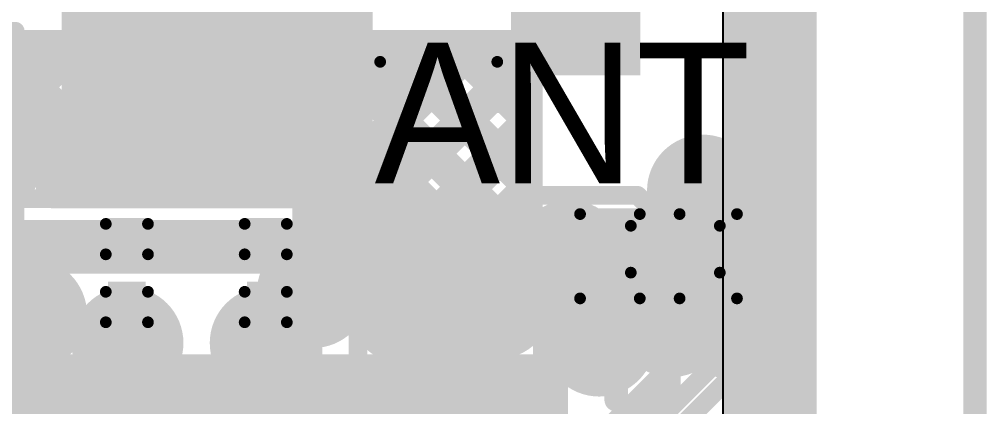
# Model space of a CAD drawing. Header units: millimetres. Extents: x 1.69 to 2.7, y 2.72 to 5.58.
# Drawn here: x 2.2564 to 2.6694, y 4.7852 to 4.9505 of the extents above; entities that cross this region are included whole.
import ezdxf

# ---------------------------------------------------------------- set-up
doc = ezdxf.new("R2010")
doc.units = ezdxf.units.MM
doc.header["$MEASUREMENT"] = 0
for name, color, linetype in [('BottomLayer', 5, 'Continuous'), ('BottomOverlay', 54, 'Continuous'), ('BottomPaste', 16, 'Continuous'), ('BottomSolder', 6, 'Continuous'), ('InternalPlane1', 76, 'Continuous'), ('InternalPlane2', 16, 'Continuous'), ('Mechanical1', 6, 'Continuous'), ('Mechanical2', 216, 'Continuous'), ('MultiLayer', 9, 'Continuous'), ('TopLayer', 1, 'Continuous'), ('TopOverlay', 2, 'Continuous'), ('TopPaste', 8, 'Continuous'), ('TopSolder', 216, 'Continuous'), ('ViaHoleLayer', 16, 'Continuous')]:
    doc.layers.add(name, color=color, linetype=linetype)

# ---------------------------------------------------------------- blocks, each defined once
blk = doc.blocks.new('48_SMD_M______2')
at = {"layer": 'TopLayer'}
for points in [[(-0.10138, 0.11929), (-0.10138, 0.1378), (-0.11516, 0.11929), (-0.11516, 0.1378)], [(-0.08169, 0.11929), (-0.08169, 0.1378), (-0.09547, 0.11929), (-0.09547, 0.1378)], [(-0.06201, 0.11929), (-0.06201, 0.1378), (-0.07579, 0.11929), (-0.07579, 0.1378)], [(-0.04232, 0.11929), (-0.04232, 0.1378), (-0.0561, 0.11929), (-0.0561, 0.1378)], [(-0.02264, 0.11929), (-0.02264, 0.1378), (-0.03642, 0.11929), (-0.03642, 0.1378)], [(-0.00295, 0.11929), (-0.00295, 0.1378), (-0.01673, 0.11929), (-0.01673, 0.1378)], [(0.01673, 0.11929), (0.01673, 0.1378), (0.00295, 0.11929), (0.00295, 0.1378)], [(0.03642, 0.11929), (0.03642, 0.1378), (0.02264, 0.11929), (0.02264, 0.1378)], [(0.0561, 0.11929), (0.0561, 0.1378), (0.04232, 0.11929), (0.04232, 0.1378)], [(0.07579, 0.11929), (0.07579, 0.1378), (0.06201, 0.11929), (0.06201, 0.1378)], [(0.09547, 0.11929), (0.09547, 0.1378), (0.08169, 0.11929), (0.08169, 0.1378)], [(0.11516, 0.11929), (0.11516, 0.1378), (0.10138, 0.11929), (0.10138, 0.1378)]]:
    blk.add_solid(points, dxfattribs=at)
at = {"layer": 'TopOverlay', "const_width": 0.01}
for points in [[(0.12244, 0.13976), (0.13976, 0.13976)], [(0.13976, 0.12244), (0.13976, 0.13976)]]:
    blk.add_lwpolyline(points, dxfattribs=at)
at = {"layer": 'TopOverlay', "const_width": 0.005}
for points in [[(0.11994, 0.13976, 1), (0.12494, 0.13976, 1)], [(0.13726, 0.13976, 1), (0.14226, 0.13976, 1)], [(0.13726, 0.13976, 1), (0.14226, 0.13976, 1)], [(0.13726, 0.12244, 1), (0.14226, 0.12244, 1)]]:
    blk.add_lwpolyline(points, format="xyb", close=True, dxfattribs=at)
at = {"layer": 'TopPaste'}
for points in [[(-0.10138, 0.11929), (-0.10138, 0.1378), (-0.11516, 0.11929), (-0.11516, 0.1378)], [(-0.08169, 0.11929), (-0.08169, 0.1378), (-0.09547, 0.11929), (-0.09547, 0.1378)], [(-0.06201, 0.11929), (-0.06201, 0.1378), (-0.07579, 0.11929), (-0.07579, 0.1378)], [(-0.04232, 0.11929), (-0.04232, 0.1378), (-0.0561, 0.11929), (-0.0561, 0.1378)], [(-0.02264, 0.11929), (-0.02264, 0.1378), (-0.03642, 0.11929), (-0.03642, 0.1378)], [(-0.00295, 0.11929), (-0.00295, 0.1378), (-0.01673, 0.11929), (-0.01673, 0.1378)], [(0.01673, 0.11929), (0.01673, 0.1378), (0.00295, 0.11929), (0.00295, 0.1378)], [(0.03642, 0.11929), (0.03642, 0.1378), (0.02264, 0.11929), (0.02264, 0.1378)], [(0.0561, 0.11929), (0.0561, 0.1378), (0.04232, 0.11929), (0.04232, 0.1378)], [(0.07579, 0.11929), (0.07579, 0.1378), (0.06201, 0.11929), (0.06201, 0.1378)], [(0.09547, 0.11929), (0.09547, 0.1378), (0.08169, 0.11929), (0.08169, 0.1378)], [(0.11516, 0.11929), (0.11516, 0.1378), (0.10138, 0.11929), (0.10138, 0.1378)]]:
    blk.add_solid(points, dxfattribs=at)
at = {"layer": 'TopSolder'}
for points in [[(-0.09738, 0.11529), (-0.09738, 0.1418), (-0.11916, 0.11529), (-0.11916, 0.1418)], [(-0.07769, 0.11529), (-0.07769, 0.1418), (-0.09947, 0.11529), (-0.09947, 0.1418)], [(-0.05801, 0.11529), (-0.05801, 0.1418), (-0.07979, 0.11529), (-0.07979, 0.1418)], [(-0.03832, 0.11529), (-0.03832, 0.1418), (-0.0601, 0.11529), (-0.0601, 0.1418)], [(-0.01864, 0.11529), (-0.01864, 0.1418), (-0.04042, 0.11529), (-0.04042, 0.1418)], [(0.00105, 0.11529), (0.00105, 0.1418), (-0.02073, 0.11529), (-0.02073, 0.1418)], [(0.02073, 0.11529), (0.02073, 0.1418), (-0.00105, 0.11529), (-0.00105, 0.1418)], [(0.04042, 0.11529), (0.04042, 0.1418), (0.01864, 0.11529), (0.01864, 0.1418)], [(0.0601, 0.11529), (0.0601, 0.1418), (0.03832, 0.11529), (0.03832, 0.1418)], [(0.07979, 0.11529), (0.07979, 0.1418), (0.05801, 0.11529), (0.05801, 0.1418)], [(0.09947, 0.11529), (0.09947, 0.1418), (0.07769, 0.11529), (0.07769, 0.1418)], [(0.11916, 0.11529), (0.11916, 0.1418), (0.09738, 0.11529), (0.09738, 0.1418)]]:
    blk.add_solid(points, dxfattribs=at)
blk = doc.blocks.new('2450AT18A100E_13')
at = {"layer": 'TopLayer'}
for points in [[(-0.03386, 0.03583), (-0.0811, 0.03583), (-0.03386, -0.03583), (-0.0811, -0.03583)], [(0.0811, 0.03583), (0.03386, 0.03583), (0.0811, -0.03583), (0.03386, -0.03583)]]:
    blk.add_solid(points, dxfattribs=at)
at = {"layer": 'TopOverlay'}
for points, const_width in [([(-0.075, 0.043, 1), (-0.079, 0.043, 1)], 0.00787), ([(-0.08097, 0.043, 1), (-0.07703, 0.043, 1)], 0.00394), ([(-0.07697, 0.043, 1), (-0.07303, 0.043, 1)], 0.00394), ([(-0.02725, 0.034, 1), (-0.02475, 0.034, 1)], 0.0025), ([(0.02275, 0.034, 1), (0.02525, 0.034, 1)], 0.0025), ([(-0.02725, -0.034, 1), (-0.02475, -0.034, 1)], 0.0025), ([(0.02275, -0.034, 1), (0.02525, -0.034, 1)], 0.0025)]:
    blk.add_lwpolyline(points, format="xyb", close=True, dxfattribs=dict(at, const_width=const_width))
at = {"layer": 'TopOverlay', "const_width": 0.005}
for points in [[(-0.026, 0.034), (0.024, 0.034)], [(-0.026, -0.034), (0.024, -0.034)]]:
    blk.add_lwpolyline(points, dxfattribs=at)
at = {"layer": 'TopPaste'}
for points in [[(-0.03386, 0.03583), (-0.0811, 0.03583), (-0.03386, -0.03583), (-0.0811, -0.03583)], [(0.0811, 0.03583), (0.03386, 0.03583), (0.0811, -0.03583), (0.03386, -0.03583)]]:
    blk.add_solid(points, dxfattribs=at)
at = {"layer": 'TopSolder'}
for points in [[(-0.02986, 0.03983), (-0.0851, 0.03983), (-0.02986, -0.03983), (-0.0851, -0.03983)], [(0.0851, 0.03983), (0.02986, 0.03983), (0.0851, -0.03983), (0.02986, -0.03983)]]:
    blk.add_solid(points, dxfattribs=at)
blk = doc.blocks.new('C__0603_26')
at = {"layer": 'TopLayer'}
for points in [[(-0.045, 0.0175), (-0.045, -0.0175), (-0.015, 0.0175), (-0.015, -0.0175)], [(0.015, 0.0175), (0.015, -0.0175), (0.045, 0.0175), (0.045, -0.0175)]]:
    blk.add_solid(points, dxfattribs=at)
at = {"layer": 'TopOverlay', "const_width": 0.00787}
for points in [[(-0.018, 0.022), (-0.05, 0.022)], [(-0.05, 0.022), (-0.05, -0.022)], [(0.05, 0.022), (0.018, 0.022)], [(0.05, 0.022), (0.05, -0.022)], [(-0.018, -0.022), (-0.05, -0.022)], [(0.05, -0.022), (0.018, -0.022)]]:
    blk.add_lwpolyline(points, dxfattribs=at)
at = {"layer": 'TopOverlay', "const_width": 0.00394}
for points in [[(-0.05197, 0.022, 1), (-0.04803, 0.022, 1)], [(-0.05197, 0.022, 1), (-0.04803, 0.022, 1)], [(-0.01997, 0.022, 1), (-0.01603, 0.022, 1)], [(0.01603, 0.022, 1), (0.01997, 0.022, 1)], [(0.04803, 0.022, 1), (0.05197, 0.022, 1)], [(0.04803, 0.022, 1), (0.05197, 0.022, 1)], [(-0.05197, -0.022, 1), (-0.04803, -0.022, 1)], [(-0.05197, -0.022, 1), (-0.04803, -0.022, 1)], [(-0.01997, -0.022, 1), (-0.01603, -0.022, 1)], [(0.01603, -0.022, 1), (0.01997, -0.022, 1)], [(0.04803, -0.022, 1), (0.05197, -0.022, 1)], [(0.04803, -0.022, 1), (0.05197, -0.022, 1)]]:
    blk.add_lwpolyline(points, format="xyb", close=True, dxfattribs=at)
at = {"layer": 'TopPaste'}
for points in [[(-0.045, 0.0175), (-0.045, -0.0175), (-0.015, 0.0175), (-0.015, -0.0175)], [(0.015, 0.0175), (0.015, -0.0175), (0.045, 0.0175), (0.045, -0.0175)]]:
    blk.add_solid(points, dxfattribs=at)
at = {"layer": 'TopSolder'}
for points in [[(-0.04736, 0.01986), (-0.04736, -0.01986), (-0.01264, 0.01986), (-0.01264, -0.01986)], [(0.01264, 0.01986), (0.01264, -0.01986), (0.04736, 0.01986), (0.04736, -0.01986)]]:
    blk.add_solid(points, dxfattribs=at)
blk = doc.blocks.new('R___0201_B_65')
at = {"layer": 'BottomLayer'}
for points in [[(-0.01614, -0.00728), (-0.00551, -0.00728), (-0.01614, 0.00728), (-0.00551, 0.00728)], [(0.00551, -0.00728), (0.01614, -0.00728), (0.00551, 0.00728), (0.01614, 0.00728)]]:
    blk.add_solid(points, dxfattribs=at)
at = {"layer": 'BottomOverlay', "const_width": 0.005}
for points in [[(-0.019, 0.01), (-0.019, -0.01)], [(0.019, 0.01), (-0.019, 0.01)], [(0.019, 0.01), (0.019, -0.01)], [(0.019, -0.01), (-0.019, -0.01)]]:
    blk.add_lwpolyline(points, dxfattribs=at)
at = {"layer": 'BottomOverlay', "const_width": 0.0025}
for points in [[(-0.02025, 0.01, 1), (-0.01775, 0.01, 1)], [(-0.02025, 0.01, 1), (-0.01775, 0.01, 1)], [(0.01775, 0.01, 1), (0.02025, 0.01, 1)], [(0.01775, 0.01, 1), (0.02025, 0.01, 1)], [(-0.02025, -0.01, 1), (-0.01775, -0.01, 1)], [(-0.02025, -0.01, 1), (-0.01775, -0.01, 1)], [(0.01775, -0.01, 1), (0.02025, -0.01, 1)], [(0.01775, -0.01, 1), (0.02025, -0.01, 1)]]:
    blk.add_lwpolyline(points, format="xyb", close=True, dxfattribs=at)
at = {"layer": 'BottomPaste'}
for points in [[(-0.01614, -0.00728), (-0.00551, -0.00728), (-0.01614, 0.00728), (-0.00551, 0.00728)], [(0.00551, -0.00728), (0.01614, -0.00728), (0.00551, 0.00728), (0.01614, 0.00728)]]:
    blk.add_solid(points, dxfattribs=at)
at = {"layer": 'BottomSolder'}
for points in [[(-0.02014, -0.01128), (-0.00151, -0.01128), (-0.02014, 0.01128), (-0.00151, 0.01128)], [(0.00151, -0.01128), (0.02014, -0.01128), (0.00151, 0.01128), (0.02014, 0.01128)]]:
    blk.add_solid(points, dxfattribs=at)
blk = doc.blocks.new('LED_0402_70')
at = {"layer": 'TopLayer'}
for points in [[(-0.00866, -0.01378), (-0.00866, 0.01378), (-0.02834, -0.01378), (-0.02834, 0.01378)], [(0.02834, -0.01378), (0.02834, 0.01378), (0.00866, -0.01378), (0.00866, 0.01378)]]:
    blk.add_solid(points, dxfattribs=at)
at = {"layer": 'TopOverlay', "const_width": 0.005}
for points in [[(-0.0085, 0.018), (-0.033, 0.018)], [(-0.033, 0.018), (-0.033, -0.018)], [(0.034, 0.018), (0.0085, 0.018)], [(0.034, 0.018), (0.034, -0.018)], [(-0.0085, -0.018), (-0.033, -0.018)], [(0.034, -0.018), (0.0085, -0.018)]]:
    blk.add_lwpolyline(points, dxfattribs=at)
at = {"layer": 'TopOverlay', "const_width": 0.0025}
for points in [[(-0.03425, 0.018, 1), (-0.03175, 0.018, 1)], [(-0.03425, 0.018, 1), (-0.03175, 0.018, 1)], [(-0.00975, 0.018, 1), (-0.00725, 0.018, 1)], [(0.00725, 0.018, 1), (0.00975, 0.018, 1)], [(0.03275, 0.018, 1), (0.03525, 0.018, 1)], [(0.03275, 0.018, 1), (0.03525, 0.018, 1)], [(-0.03425, -0.018, 1), (-0.03175, -0.018, 1)], [(-0.03425, -0.018, 1), (-0.03175, -0.018, 1)], [(-0.00975, -0.018, 1), (-0.00725, -0.018, 1)], [(0.00725, -0.018, 1), (0.00975, -0.018, 1)], [(0.03275, -0.018, 1), (0.03525, -0.018, 1)], [(0.03275, -0.018, 1), (0.03525, -0.018, 1)]]:
    blk.add_lwpolyline(points, format="xyb", close=True, dxfattribs=at)
at = {"layer": 'TopOverlay'}
blk.add_solid([(0.034, -0.02001), (0.05122, -0.02001), (0.034, 0.01999), (0.05122, 0.01999)], dxfattribs=at)
at = {"layer": 'TopPaste'}
for points in [[(-0.00866, -0.01378), (-0.00866, 0.01378), (-0.02834, -0.01378), (-0.02834, 0.01378)], [(0.02834, -0.01378), (0.02834, 0.01378), (0.00866, -0.01378), (0.00866, 0.01378)]]:
    blk.add_solid(points, dxfattribs=at)
at = {"layer": 'TopSolder'}
for points in [[(-0.00466, -0.01778), (-0.00466, 0.01778), (-0.03234, -0.01778), (-0.03234, 0.01778)], [(0.03234, -0.01778), (0.03234, 0.01778), (0.00466, -0.01778), (0.00466, 0.01778)]]:
    blk.add_solid(points, dxfattribs=at)
blk = doc.blocks.new('CAP_0201_113')
at = {"layer": 'TopLayer'}
for points in [[(-0.01772, -0.00591), (-0.00591, -0.00591), (-0.01772, 0.00591), (-0.00591, 0.00591)], [(0.00591, -0.00591), (0.01772, -0.00591), (0.00591, 0.00591), (0.01772, 0.00591)]]:
    blk.add_solid(points, dxfattribs=at)
at = {"layer": 'TopOverlay', "const_width": 0.005}
for points in [[(-0.021, 0.009), (-0.021, -0.009)], [(-0.021, 0.009), (-0.008, 0.009)], [(0.008, 0.009), (0.021, 0.009)], [(0.021, 0.009), (0.021, -0.009)], [(-0.021, -0.009), (-0.008, -0.009)], [(0.008, -0.009), (0.021, -0.009)]]:
    blk.add_lwpolyline(points, dxfattribs=at)
at = {"layer": 'TopOverlay', "const_width": 0.0025}
for points in [[(-0.02225, 0.009, 1), (-0.01975, 0.009, 1)], [(-0.02225, 0.009, 1), (-0.01975, 0.009, 1)], [(-0.00925, 0.009, 1), (-0.00675, 0.009, 1)], [(0.00675, 0.009, 1), (0.00925, 0.009, 1)], [(0.01975, 0.009, 1), (0.02225, 0.009, 1)], [(0.01975, 0.009, 1), (0.02225, 0.009, 1)], [(-0.02225, -0.009, 1), (-0.01975, -0.009, 1)], [(-0.02225, -0.009, 1), (-0.01975, -0.009, 1)], [(-0.00925, -0.009, 1), (-0.00675, -0.009, 1)], [(0.00675, -0.009, 1), (0.00925, -0.009, 1)], [(0.01975, -0.009, 1), (0.02225, -0.009, 1)], [(0.01975, -0.009, 1), (0.02225, -0.009, 1)]]:
    blk.add_lwpolyline(points, format="xyb", close=True, dxfattribs=at)
at = {"layer": 'TopPaste'}
for points in [[(-0.01772, -0.00591), (-0.00591, -0.00591), (-0.01772, 0.00591), (-0.00591, 0.00591)], [(0.00591, -0.00591), (0.01772, -0.00591), (0.00591, 0.00591), (0.01772, 0.00591)]]:
    blk.add_solid(points, dxfattribs=at)
at = {"layer": 'TopSolder'}
for points in [[(-0.01988, -0.00807), (-0.00374, -0.00807), (-0.01988, 0.00807), (-0.00374, 0.00807)], [(0.00374, -0.00807), (0.01988, -0.00807), (0.00374, 0.00807), (0.01988, 0.00807)]]:
    blk.add_solid(points, dxfattribs=at)
blk = doc.blocks.new('CAP_0201_114')
at = {"layer": 'TopLayer'}
for points in [[(-0.01772, -0.00591), (-0.00591, -0.00591), (-0.01772, 0.00591), (-0.00591, 0.00591)], [(0.00591, -0.00591), (0.01772, -0.00591), (0.00591, 0.00591), (0.01772, 0.00591)]]:
    blk.add_solid(points, dxfattribs=at)
at = {"layer": 'TopOverlay', "const_width": 0.005}
for points in [[(-0.021, 0.009), (-0.008, 0.009)], [(-0.021, 0.009), (-0.021, -0.009)], [(0.008, 0.009), (0.021, 0.009)], [(0.021, 0.009), (0.021, -0.009)], [(-0.021, -0.009), (-0.008, -0.009)], [(0.008, -0.009), (0.021, -0.009)]]:
    blk.add_lwpolyline(points, dxfattribs=at)
at = {"layer": 'TopOverlay', "const_width": 0.0025}
for points in [[(-0.02225, 0.009, 1), (-0.01975, 0.009, 1)], [(-0.02225, 0.009, 1), (-0.01975, 0.009, 1)], [(-0.00925, 0.009, 1), (-0.00675, 0.009, 1)], [(0.00675, 0.009, 1), (0.00925, 0.009, 1)], [(0.01975, 0.009, 1), (0.02225, 0.009, 1)], [(0.01975, 0.009, 1), (0.02225, 0.009, 1)], [(-0.02225, -0.009, 1), (-0.01975, -0.009, 1)], [(-0.02225, -0.009, 1), (-0.01975, -0.009, 1)], [(-0.00925, -0.009, 1), (-0.00675, -0.009, 1)], [(0.00675, -0.009, 1), (0.00925, -0.009, 1)], [(0.01975, -0.009, 1), (0.02225, -0.009, 1)], [(0.01975, -0.009, 1), (0.02225, -0.009, 1)]]:
    blk.add_lwpolyline(points, format="xyb", close=True, dxfattribs=at)
at = {"layer": 'TopPaste'}
for points in [[(-0.01772, -0.00591), (-0.00591, -0.00591), (-0.01772, 0.00591), (-0.00591, 0.00591)], [(0.00591, -0.00591), (0.01772, -0.00591), (0.00591, 0.00591), (0.01772, 0.00591)]]:
    blk.add_solid(points, dxfattribs=at)
at = {"layer": 'TopSolder'}
for points in [[(-0.01988, -0.00807), (-0.00374, -0.00807), (-0.01988, 0.00807), (-0.00374, 0.00807)], [(0.00374, -0.00807), (0.01988, -0.00807), (0.00374, 0.00807), (0.01988, 0.00807)]]:
    blk.add_solid(points, dxfattribs=at)

msp = doc.modelspace()

# ---------------------------------------------------------------- linework, layer by layer
at = {"layer": 'BottomLayer'}
for points, const_width in [([(2.03605, 4.93843), (2.47227, 4.93843)], 0.015), ([(2.10788, 4.79488), (2.25143, 4.93843)], 0.015), ([(2.24577, 4.93843), (2.2937, 4.89051)], 0.015), ([(2.25527, 4.91399), (2.27971, 4.93843)], 0.015), ([(2.26798, 4.89842), (2.30799, 4.93843)], 0.015), ([(2.27406, 4.93843), (2.32199, 4.89051)], 0.015), ([(2.28835, 4.89051), (2.33628, 4.93843)], 0.015), ([(2.30234, 4.93843), (2.35027, 4.89051)], 0.015), ([(2.31664, 4.89051), (2.36456, 4.93843)], 0.015), ([(2.33063, 4.93843), (2.37855, 4.89051)], 0.015), ([(2.34492, 4.89051), (2.39285, 4.93843)], 0.015), ([(2.35891, 4.93843), (2.40712, 4.89022)], 0.015), ([(2.3732, 4.89051), (2.42113, 4.93843)], 0.015), ([(2.3872, 4.93843), (2.44765, 4.87798)], 0.015), ([(2.40149, 4.89051), (2.44942, 4.93843)], 0.015), ([(2.41548, 4.93843), (2.46293, 4.89099)], 0.015), ([(2.44376, 4.93843), (2.47227, 4.90992)], 0.015), ([(2.47227, 4.89189), (2.47227, 4.93843)], 0.015), ([(2.42034, 4.88108), (2.47227, 4.93301)], 0.015), ([(2.43439, 4.86683), (2.47227, 4.90472)], 0.015), ([(2.4683, 4.89189), (2.47227, 4.89189)], 0.015), ([(2.24275, 4.89079), (2.2616, 4.89079)], 0.01), ([(2.2691, 4.89051), (2.40408, 4.89051)], 0.015), ([(2.44863, 4.87905), (2.45663, 4.88705)], 0.015), ([(2.41575, 4.88567), (2.43296, 4.86846)], 0.015), ([(2.25121, 4.87401), (2.40408, 4.87401)], 0.008), ([(2.40408, 4.87401), (2.4213, 4.85679)], 0.008), ([(2.4603, 4.86738), (2.4683, 4.87538)], 0.008), ([(2.4683, 4.87538), (2.5203, 4.87538)], 0.008), ([(2.5203, 4.87538), (2.52564, 4.87004)], 0.008), ([(2.5473, 4.87638), (2.5483, 4.87739)], 0.008), ([(2.5473, 4.85238), (2.5473, 4.87638)], 0.008), ([(2.4438, 4.84295), (2.4438, 4.86738)], 0.015), ([(2.52564, 4.85238), (2.52564, 4.87004)], 0.008), ([(2.4603, 4.82939), (2.4603, 4.86738)], 0.008), ([(2.43751, 4.85983), (2.4438, 4.85355)], 0.015), ([(2.4378, 4.84012), (2.4378, 4.85679)], 0.015), ([(2.4213, 4.82803), (2.4213, 4.85679)], 0.008), ([(2.22714, 4.85196), (2.40087, 4.85196)], 0.008), ([(2.39858, 4.84938), (2.40101, 4.85182)], 0.008), ([(2.40087, 4.85196), (2.40101, 4.85182)], 0.008), ([(2.4378, 4.84196), (2.4438, 4.84796)], 0.015), ([(2.38172, 4.80103), (2.38172, 4.8341)], 0.008), ([(2.42065, 4.82738), (2.4213, 4.82803)], 0.008), ([(2.53479, 4.80326), (2.53479, 4.82169)], 0.008), ([(2.5583, 4.80839), (2.5583, 4.82139)], 0.008), ([(2.44033, 4.7939), (2.44033, 4.81486)], 0.008), ([(2.50409, 4.75418), (2.5583, 4.80839)], 0.008), ([(2.37387, 4.79318), (2.38172, 4.80103)], 0.008), ([(2.49871, 4.76718), (2.53479, 4.80326)], 0.008), ([(2.20032, 4.79318), (2.37387, 4.79318)], 0.008), ([(2.42662, 4.78018), (2.44033, 4.7939)], 0.008)]:
    msp.add_lwpolyline(points, dxfattribs=dict(at, const_width=const_width))
for points, const_width in [([(2.24768, 4.93843, 1), (2.25518, 4.93843, 1)], 0.0075), ([(2.27031, 4.93843, 1), (2.27781, 4.93843, 1)], 0.0075), ([(2.27596, 4.93843, 1), (2.28346, 4.93843, 1)], 0.0075), ([(2.29859, 4.93843, 1), (2.30609, 4.93843, 1)], 0.0075), ([(2.30424, 4.93843, 1), (2.31174, 4.93843, 1)], 0.0075), ([(2.32688, 4.93843, 1), (2.33438, 4.93843, 1)], 0.0075), ([(2.33253, 4.93843, 1), (2.34003, 4.93843, 1)], 0.0075), ([(2.35516, 4.93843, 1), (2.36266, 4.93843, 1)], 0.0075), ([(2.36081, 4.93843, 1), (2.36831, 4.93843, 1)], 0.0075), ([(2.38345, 4.93843, 1), (2.39095, 4.93843, 1)], 0.0075), ([(2.3891, 4.93843, 1), (2.3966, 4.93843, 1)], 0.0075), ([(2.41173, 4.93843, 1), (2.41923, 4.93843, 1)], 0.0075), ([(2.41738, 4.93843, 1), (2.42488, 4.93843, 1)], 0.0075), ([(2.44001, 4.93843, 1), (2.44751, 4.93843, 1)], 0.0075), ([(2.44567, 4.93843, 1), (2.45317, 4.93843, 1)], 0.0075), ([(2.46852, 4.93843, 1), (2.47602, 4.93843, 1)], 0.0075), ([(2.46852, 4.93843, 1), (2.47602, 4.93843, 1)], 0.0075), ([(2.46852, 4.93301, 1), (2.47602, 4.93301, 1)], 0.0075), ([(2.25152, 4.91399, 1), (2.25902, 4.91399, 1)], 0.0075), ([(2.46852, 4.90992, 1), (2.47602, 4.90992, 1)], 0.0075), ([(2.46852, 4.90472, 1), (2.47602, 4.90472, 1)], 0.0075), ([(2.26423, 4.89842, 1), (2.27173, 4.89842, 1)], 0.0075), ([(2.45918, 4.89099, 1), (2.46668, 4.89099, 1)], 0.0075), ([(2.46455, 4.89189, 1), (2.47205, 4.89189, 1)], 0.0075), ([(2.46455, 4.89189, 1), (2.47205, 4.89189, 1)], 0.0075), ([(2.46455, 4.89189, 1), (2.47205, 4.89189, 1)], 0.0075), ([(2.46852, 4.89189, 1), (2.47602, 4.89189, 1)], 0.0075), ([(2.46852, 4.89189, 1), (2.47602, 4.89189, 1)], 0.0075), ([(2.2591, 4.89079, 1), (2.2641, 4.89079, 1)], 0.005), ([(2.26535, 4.89079, 1), (2.27285, 4.89079, 1)], 0.0075), ([(2.26535, 4.89051, 1), (2.27285, 4.89051, 1)], 0.0075), ([(2.2846, 4.89051, 1), (2.2921, 4.89051, 1)], 0.0075), ([(2.28995, 4.89051, 1), (2.29745, 4.89051, 1)], 0.0075), ([(2.31289, 4.89051, 1), (2.32039, 4.89051, 1)], 0.0075), ([(2.31824, 4.89051, 1), (2.32574, 4.89051, 1)], 0.0075), ([(2.34117, 4.89051, 1), (2.34867, 4.89051, 1)], 0.0075), ([(2.34652, 4.89051, 1), (2.35402, 4.89051, 1)], 0.0075), ([(2.36945, 4.89051, 1), (2.37695, 4.89051, 1)], 0.0075), ([(2.3748, 4.89051, 1), (2.3823, 4.89051, 1)], 0.0075), ([(2.39774, 4.89051, 1), (2.40524, 4.89051, 1)], 0.0075), ([(2.40033, 4.89051, 1), (2.40783, 4.89051, 1)], 0.0075), ([(2.40033, 4.89051, 1), (2.40783, 4.89051, 1)], 0.0075), ([(2.40033, 4.89051, 1), (2.40783, 4.89051, 1)], 0.0075), ([(2.40337, 4.89022, 1), (2.41087, 4.89022, 1)], 0.0075), ([(2.45288, 4.88705, 1), (2.46038, 4.88705, 1)], 0.0075), ([(2.45288, 4.88705, 1), (2.46038, 4.88705, 1)], 0.0075), ([(2.45288, 4.88705, 1), (2.46038, 4.88705, 1)], 0.0075), ([(2.412, 4.88567, 1), (2.4195, 4.88567, 1)], 0.0075), ([(2.412, 4.88567, 1), (2.4195, 4.88567, 1)], 0.0075), ([(2.412, 4.88567, 1), (2.4195, 4.88567, 1)], 0.0075), ([(2.41659, 4.88108, 1), (2.42409, 4.88108, 1)], 0.0075), ([(2.44488, 4.87905, 1), (2.45238, 4.87905, 1)], 0.0075), ([(2.44488, 4.87905, 1), (2.45238, 4.87905, 1)], 0.0075), ([(2.44488, 4.87905, 1), (2.45238, 4.87905, 1)], 0.0075), ([(2.54387, 4.87739, 1), (2.55273, 4.87739, 1)], 0.00886), ([(2.4439, 4.87798, 1), (2.4514, 4.87798, 1)], 0.0075), ([(2.40208, 4.87401, 1), (2.40608, 4.87401, 1)], 0.004), ([(2.40208, 4.87401, 1), (2.40608, 4.87401, 1)], 0.004), ([(2.4663, 4.87538, 1), (2.4703, 4.87538, 1)], 0.004), ([(2.4663, 4.87538, 1), (2.4703, 4.87538, 1)], 0.004), ([(2.5183, 4.87538, 1), (2.5223, 4.87538, 1)], 0.004), ([(2.5183, 4.87538, 1), (2.5223, 4.87538, 1)], 0.004), ([(2.5453, 4.87638, 1), (2.5493, 4.87638, 1)], 0.004), ([(2.5453, 4.87638, 1), (2.5493, 4.87638, 1)], 0.004), ([(2.5463, 4.87739, 1), (2.5503, 4.87739, 1)], 0.004), ([(2.42921, 4.86846, 1), (2.43671, 4.86846, 1)], 0.0075), ([(2.42921, 4.86846, 1), (2.43671, 4.86846, 1)], 0.0075), ([(2.42921, 4.86846, 1), (2.43671, 4.86846, 1)], 0.0075), ([(2.43064, 4.86683, 1), (2.43814, 4.86683, 1)], 0.0075), ([(2.44005, 4.86738, 1), (2.44755, 4.86738, 1)], 0.0075), ([(2.44005, 4.86738, 1), (2.44755, 4.86738, 1)], 0.0075), ([(2.44005, 4.86738, 1), (2.44755, 4.86738, 1)], 0.0075), ([(2.52364, 4.87004, 1), (2.52764, 4.87004, 1)], 0.004), ([(2.52364, 4.87004, 1), (2.52764, 4.87004, 1)], 0.004), ([(2.4583, 4.86738, 1), (2.4623, 4.86738, 1)], 0.004), ([(2.4583, 4.86738, 1), (2.4623, 4.86738, 1)], 0.004), ([(2.43376, 4.85983, 1), (2.44126, 4.85983, 1)], 0.0075), ([(2.43405, 4.85679, 1), (2.44155, 4.85679, 1)], 0.0075), ([(2.43405, 4.85679, 1), (2.44155, 4.85679, 1)], 0.0075), ([(2.43405, 4.85679, 1), (2.44155, 4.85679, 1)], 0.0075), ([(2.39658, 4.85182, 1), (2.40544, 4.85182, 1)], 0.00886), ([(2.4193, 4.85679, 1), (2.4233, 4.85679, 1)], 0.004), ([(2.4193, 4.85679, 1), (2.4233, 4.85679, 1)], 0.004), ([(2.44005, 4.85355, 1), (2.44755, 4.85355, 1)], 0.0075), ([(2.48687, 4.84938, 1), (2.49573, 4.84938, 1)], 0.00886), ([(2.39658, 4.84938, 1), (2.40058, 4.84938, 1)], 0.004), ([(2.39887, 4.85196, 1), (2.40287, 4.85196, 1)], 0.004), ([(2.39887, 4.85196, 1), (2.40287, 4.85196, 1)], 0.004), ([(2.39901, 4.85182, 1), (2.40301, 4.85182, 1)], 0.004), ([(2.39901, 4.85182, 1), (2.40301, 4.85182, 1)], 0.004), ([(2.44005, 4.84796, 1), (2.44755, 4.84796, 1)], 0.0075), ([(2.52364, 4.85238, 1), (2.52764, 4.85238, 1)], 0.004), ([(2.5453, 4.85238, 1), (2.5493, 4.85238, 1)], 0.004), ([(2.43405, 4.84196, 1), (2.44155, 4.84196, 1)], 0.0075), ([(2.44005, 4.84295, 1), (2.44755, 4.84295, 1)], 0.0075), ([(2.44005, 4.84295, 1), (2.44755, 4.84295, 1)], 0.0075), ([(2.43405, 4.84012, 1), (2.44155, 4.84012, 1)], 0.0075), ([(2.43405, 4.84012, 1), (2.44155, 4.84012, 1)], 0.0075), ([(2.37729, 4.8341, 1), (2.38615, 4.8341, 1)], 0.00886), ([(2.43633, 4.83626, 1), (2.44383, 4.83626, 1)], 0.0075), ([(2.43633, 4.83626, 1), (2.44383, 4.83626, 1)], 0.0075), ([(2.37972, 4.8341, 1), (2.38372, 4.8341, 1)], 0.004), ([(2.45587, 4.82939, 1), (2.46473, 4.82939, 1)], 0.00886), ([(2.25693, 4.82457, 1), (2.26579, 4.82457, 1)], 0.00886), ([(2.41622, 4.82738, 1), (2.42508, 4.82738, 1)], 0.00886), ([(2.4583, 4.82939, 1), (2.4623, 4.82939, 1)], 0.004), ([(2.41865, 4.82738, 1), (2.42265, 4.82738, 1)], 0.004), ([(2.4193, 4.82803, 1), (2.4233, 4.82803, 1)], 0.004), ([(2.4193, 4.82803, 1), (2.4233, 4.82803, 1)], 0.004), ([(2.53036, 4.82169, 1), (2.53922, 4.82169, 1)], 0.00886), ([(2.55387, 4.82139, 1), (2.56273, 4.82139, 1)], 0.00886), ([(2.53279, 4.82169, 1), (2.53679, 4.82169, 1)], 0.004), ([(2.5563, 4.82139, 1), (2.5603, 4.82139, 1)], 0.004), ([(2.29811, 4.81238, 1), (2.30697, 4.81238, 1)], 0.00886), ([(2.35717, 4.81238, 1), (2.36602, 4.81238, 1)], 0.00886), ([(2.43591, 4.81486, 1), (2.44476, 4.81486, 1)], 0.00886), ([(2.49953, 4.81339, 1), (2.50839, 4.81339, 1)], 0.00886), ([(2.43833, 4.81486, 1), (2.44233, 4.81486, 1)], 0.004), ([(2.5563, 4.80839, 1), (2.5603, 4.80839, 1)], 0.004), ([(2.5563, 4.80839, 1), (2.5603, 4.80839, 1)], 0.004), ([(2.37972, 4.80103, 1), (2.38372, 4.80103, 1)], 0.004), ([(2.37972, 4.80103, 1), (2.38372, 4.80103, 1)], 0.004), ([(2.53279, 4.80326, 1), (2.53679, 4.80326, 1)], 0.004), ([(2.53279, 4.80326, 1), (2.53679, 4.80326, 1)], 0.004), ([(2.37187, 4.79318, 1), (2.37587, 4.79318, 1)], 0.004), ([(2.37187, 4.79318, 1), (2.37587, 4.79318, 1)], 0.004), ([(2.43833, 4.7939, 1), (2.44233, 4.7939, 1)], 0.004), ([(2.43833, 4.7939, 1), (2.44233, 4.7939, 1)], 0.004)]:
    msp.add_lwpolyline(points, format="xyb", close=True, dxfattribs=dict(at, const_width=const_width))
at = {"layer": 'BottomLayer', "const_width": 0.015}
for points in [[(2.21639, 4.89051, -1.005503), (2.2691, 4.89079)], [(2.45663, 4.88705, -0.198912), (2.4683, 4.89189)], [(2.45663, 4.88705, -0.198912), (2.4683, 4.89189)], [(2.40408, 4.89051, -0.198912), (2.41575, 4.88567)], [(2.40408, 4.89051, -0.198912), (2.41575, 4.88567)], [(2.4438, 4.86738, -0.198912), (2.44863, 4.87905)], [(2.4438, 4.86738, -0.198912), (2.44863, 4.87905)], [(2.43296, 4.86846, -0.198912), (2.4378, 4.85679)], [(2.43296, 4.86846, -0.198912), (2.4378, 4.85679)], [(2.44008, 4.83626, -0.090288), (2.4438, 4.84295)], [(2.4378, 4.84012, -0.052583), (2.44008, 4.83626)]]:
    msp.add_lwpolyline(points, format="xyb", dxfattribs=at)
at = {"layer": 'InternalPlane1'}
msp.add_line((2.5567, 4.976), (2.5567, 4.21427), dxfattribs=at)
at = {"layer": 'InternalPlane1', "const_width": 0.04}
msp.add_lwpolyline([(2.5768, 3.59857), (2.5768, 4.9773)], dxfattribs=at)
at = {"layer": 'InternalPlane1', "const_width": 0.02391}
for points in [[(2.23079, 4.89079, 1), (2.2547, 4.89079, 1)], [(2.53634, 4.87739, 1), (2.56025, 4.87739, 1)], [(2.38906, 4.85182, 1), (2.41297, 4.85182, 1)], [(2.47934, 4.84938, 1), (2.50325, 4.84938, 1)], [(2.36977, 4.8341, 1), (2.39367, 4.8341, 1)], [(2.44834, 4.82939, 1), (2.47225, 4.82939, 1)], [(2.4087, 4.82738, 1), (2.4326, 4.82738, 1)], [(2.52283, 4.82169, 1), (2.54674, 4.82169, 1)], [(2.54634, 4.82139, 1), (2.57025, 4.82139, 1)], [(2.42838, 4.81486, 1), (2.45229, 4.81486, 1)]]:
    msp.add_lwpolyline(points, format="xyb", close=True, dxfattribs=at)
at = {"layer": 'InternalPlane2'}
msp.add_line((2.5567, 4.976), (2.5567, 3.59857), dxfattribs=at)
at = {"layer": 'InternalPlane2', "const_width": 0.04}
msp.add_lwpolyline([(2.5768, 3.59857), (2.5768, 4.9773)], dxfattribs=at)
at = {"layer": 'InternalPlane2', "const_width": 0.02391}
for points in [[(2.53634, 4.87739, 1), (2.56025, 4.87739, 1)], [(2.38906, 4.85182, 1), (2.41297, 4.85182, 1)], [(2.36977, 4.8341, 1), (2.39367, 4.8341, 1)], [(2.44834, 4.82939, 1), (2.47225, 4.82939, 1)], [(2.4087, 4.82738, 1), (2.4326, 4.82738, 1)], [(2.24941, 4.82457, 1), (2.27331, 4.82457, 1)], [(2.52283, 4.82169, 1), (2.54674, 4.82169, 1)], [(2.54634, 4.82139, 1), (2.57025, 4.82139, 1)], [(2.42838, 4.81486, 1), (2.45229, 4.81486, 1)], [(2.49201, 4.81339, 1), (2.51591, 4.81339, 1)], [(2.29059, 4.81238, 1), (2.31449, 4.81238, 1)], [(2.34964, 4.81238, 1), (2.37355, 4.81238, 1)]]:
    msp.add_lwpolyline(points, format="xyb", close=True, dxfattribs=at)
at = {"layer": 'Mechanical1', "const_width": 0.01}
for points in [[(2.57179, 3.59639), (2.57179, 5.12599)], [(2.6644, 4.55924), (2.6644, 5.03726)]]:
    msp.add_lwpolyline(points, dxfattribs=at)
at = {"layer": 'Mechanical2', "const_width": 0.01}
msp.add_lwpolyline([(2.57179, 3.59639), (2.57179, 4.9773)], dxfattribs=at)
at = {"layer": 'MultiLayer', "const_width": 0.00886}
for points in [[(2.54387, 4.87739, 1), (2.55273, 4.87739, 1)], [(2.39658, 4.85182, 1), (2.40544, 4.85182, 1)], [(2.48687, 4.84938, 1), (2.49573, 4.84938, 1)], [(2.37729, 4.8341, 1), (2.38615, 4.8341, 1)], [(2.45587, 4.82939, 1), (2.46473, 4.82939, 1)], [(2.25693, 4.82457, 1), (2.26579, 4.82457, 1)], [(2.41622, 4.82738, 1), (2.42508, 4.82738, 1)], [(2.53036, 4.82169, 1), (2.53922, 4.82169, 1)], [(2.55387, 4.82139, 1), (2.56273, 4.82139, 1)], [(2.29811, 4.81238, 1), (2.30697, 4.81238, 1)], [(2.35717, 4.81238, 1), (2.36602, 4.81238, 1)], [(2.43591, 4.81486, 1), (2.44476, 4.81486, 1)], [(2.49953, 4.81339, 1), (2.50839, 4.81339, 1)]]:
    msp.add_lwpolyline(points, format="xyb", close=True, dxfattribs=at)
at = {"layer": 'TopLayer'}
for points, const_width in [([(2.41981, 4.93843), (2.4578, 4.93843)], 0.015), ([(2.41981, 4.90883), (2.44942, 4.93843)], 0.015), ([(2.41981, 4.88263), (2.41981, 4.93843)], 0.015), ([(2.44376, 4.93843), (2.4578, 4.92439)], 0.015), ([(2.4578, 4.91806), (2.4578, 4.93843)], 0.015), ([(2.41981, 4.9341), (2.47227, 4.88164)], 0.015), ([(2.4578, 4.92439), (2.46414, 4.91806)], 0.015), ([(2.41031, 4.87105), (2.4578, 4.91854)], 0.015), ([(2.4578, 4.91806), (2.47227, 4.91806)], 0.015), ([(2.46414, 4.91806), (2.47227, 4.90992)], 0.015), ([(2.47227, 4.86763), (2.47227, 4.91806)], 0.015), ([(2.41981, 4.90581), (2.46672, 4.85891)], 0.015), ([(2.42219, 4.85463), (2.47227, 4.90472)], 0.015), ([(2.24275, 4.89079), (2.24708, 4.89079)], 0.022), ([(2.24275, 4.89079), (2.2616, 4.89079)], 0.01), ([(2.27099, 4.88263), (2.41981, 4.88263)], 0.015), ([(2.27099, 4.87731), (2.27099, 4.88263)], 0.015), ([(2.2733, 4.88263), (2.27861, 4.87731)], 0.015), ([(2.27516, 4.87731), (2.28047, 4.88263)], 0.015), ([(2.30158, 4.88263), (2.3069, 4.87731)], 0.015), ([(2.30344, 4.87731), (2.30876, 4.88263)], 0.015), ([(2.32987, 4.88263), (2.33518, 4.87731)], 0.015), ([(2.33172, 4.87731), (2.33704, 4.88263)], 0.015), ([(2.35815, 4.88263), (2.36346, 4.87731)], 0.015), ([(2.36001, 4.87731), (2.36532, 4.88263)], 0.015), ([(2.38044, 4.86946), (2.39361, 4.88263)], 0.015), ([(2.38643, 4.88263), (2.39639, 4.87267)], 0.015), ([(2.41472, 4.88263), (2.44952, 4.84782)], 0.015), ([(2.27099, 4.87731), (2.38044, 4.87731)], 0.015), ([(2.38044, 4.85756), (2.38044, 4.87731)], 0.015), ([(2.43698, 4.84115), (2.47227, 4.87644)], 0.015), ([(2.5483, 4.84938), (2.5483, 4.87739)], 0.008), ([(2.40101, 4.79561), (2.40101, 4.85182)], 0.008), ([(2.47244, 4.84938), (2.4913, 4.84938)], 0.01), ([(2.4913, 4.84938), (2.5113, 4.84938)], 0.008), ([(2.38172, 4.8341), (2.38172, 4.83567)], 0.008), ([(2.38172, 4.79467), (2.38172, 4.8341)], 0.008), ([(2.30254, 4.81238), (2.30254, 4.83038)], 0.008), ([(2.3613, 4.83009), (2.36159, 4.83038)], 0.008), ([(2.3613, 4.81168), (2.3613, 4.83009)], 0.008), ([(2.46002, 4.79423), (2.46002, 4.82966)], 0.008), ([(2.46002, 4.82966), (2.4603, 4.82939)], 0.008), ([(2.2433, 4.82457), (2.26136, 4.82457)], 0.008), ([(2.42065, 4.79423), (2.42065, 4.82738)], 0.008), ([(2.53479, 4.82169), (2.53479, 4.82669)], 0.008), ([(2.53479, 4.79444), (2.53479, 4.82169)], 0.008), ([(2.5583, 4.79619), (2.5583, 4.82139)], 0.008), ([(2.30254, 4.79423), (2.30254, 4.81238)], 0.008), ([(2.44033, 4.79423), (2.44033, 4.81486)], 0.008), ([(2.4797, 4.81079), (2.4823, 4.81339)], 0.008), ([(2.4823, 4.81339), (2.50396, 4.81339)], 0.008), ([(2.3613, 4.81168), (2.36159, 4.81138)], 0.008), ([(2.36159, 4.79423), (2.36159, 4.81138)], 0.008), ([(2.4797, 4.79423), (2.4797, 4.81079)], 0.008), ([(2.4003, 4.7949), (2.40101, 4.79561)], 0.008), ([(2.51637, 4.75427), (2.5583, 4.79619)], 0.008), ([(2.38128, 4.79423), (2.38172, 4.79467)], 0.008), ([(2.4003, 4.7949), (2.40096, 4.79423)], 0.008), ([(2.45972, 4.79423), (2.46002, 4.79423)], 0.01), ([(2.5143, 4.77395), (2.53479, 4.79444)], 0.008)]:
    msp.add_lwpolyline(points, dxfattribs=dict(at, const_width=const_width))
for points, const_width in [([(2.41606, 4.93843, 1), (2.42356, 4.93843, 1)], 0.0075), ([(2.41606, 4.93843, 1), (2.42356, 4.93843, 1)], 0.0075), ([(2.44001, 4.93843, 1), (2.44751, 4.93843, 1)], 0.0075), ([(2.44567, 4.93843, 1), (2.45317, 4.93843, 1)], 0.0075), ([(2.45405, 4.93843, 1), (2.46155, 4.93843, 1)], 0.0075), ([(2.45405, 4.93843, 1), (2.46155, 4.93843, 1)], 0.0075), ([(2.41606, 4.9341, 1), (2.42356, 4.9341, 1)], 0.0075), ([(2.45405, 4.92439, 1), (2.46155, 4.92439, 1)], 0.0075), ([(2.45405, 4.92439, 1), (2.46155, 4.92439, 1)], 0.0075), ([(2.45405, 4.91854, 1), (2.46155, 4.91854, 1)], 0.0075), ([(2.45405, 4.91806, 1), (2.46155, 4.91806, 1)], 0.0075), ([(2.45405, 4.91806, 1), (2.46155, 4.91806, 1)], 0.0075), ([(2.46039, 4.91806, 1), (2.46789, 4.91806, 1)], 0.0075), ([(2.46039, 4.91806, 1), (2.46789, 4.91806, 1)], 0.0075), ([(2.46852, 4.91806, 1), (2.47602, 4.91806, 1)], 0.0075), ([(2.46852, 4.91806, 1), (2.47602, 4.91806, 1)], 0.0075), ([(2.41606, 4.90883, 1), (2.42356, 4.90883, 1)], 0.0075), ([(2.46852, 4.90992, 1), (2.47602, 4.90992, 1)], 0.0075), ([(2.41606, 4.90581, 1), (2.42356, 4.90581, 1)], 0.0075), ([(2.46852, 4.90472, 1), (2.47602, 4.90472, 1)], 0.0075), ([(2.24158, 4.89079, 1), (2.25258, 4.89079, 1)], 0.011), ([(2.2591, 4.89079, 1), (2.2641, 4.89079, 1)], 0.005), ([(2.26724, 4.88263, 1), (2.27474, 4.88263, 1)], 0.0075), ([(2.26724, 4.88263, 1), (2.27474, 4.88263, 1)], 0.0075), ([(2.26955, 4.88263, 1), (2.27705, 4.88263, 1)], 0.0075), ([(2.27672, 4.88263, 1), (2.28422, 4.88263, 1)], 0.0075), ([(2.29783, 4.88263, 1), (2.30533, 4.88263, 1)], 0.0075), ([(2.30501, 4.88263, 1), (2.31251, 4.88263, 1)], 0.0075), ([(2.32612, 4.88263, 1), (2.33362, 4.88263, 1)], 0.0075), ([(2.33329, 4.88263, 1), (2.34079, 4.88263, 1)], 0.0075), ([(2.3544, 4.88263, 1), (2.3619, 4.88263, 1)], 0.0075), ([(2.36157, 4.88263, 1), (2.36907, 4.88263, 1)], 0.0075), ([(2.38268, 4.88263, 1), (2.39018, 4.88263, 1)], 0.0075), ([(2.38986, 4.88263, 1), (2.39736, 4.88263, 1)], 0.0075), ([(2.41097, 4.88263, 1), (2.41847, 4.88263, 1)], 0.0075), ([(2.41606, 4.88263, 1), (2.42356, 4.88263, 1)], 0.0075), ([(2.41606, 4.88263, 1), (2.42356, 4.88263, 1)], 0.0075), ([(2.46852, 4.88164, 1), (2.47602, 4.88164, 1)], 0.0075), ([(2.54387, 4.87739, 1), (2.55273, 4.87739, 1)], 0.00886), ([(2.26724, 4.87731, 1), (2.27474, 4.87731, 1)], 0.0075), ([(2.26724, 4.87731, 1), (2.27474, 4.87731, 1)], 0.0075), ([(2.27141, 4.87731, 1), (2.27891, 4.87731, 1)], 0.0075), ([(2.27486, 4.87731, 1), (2.28236, 4.87731, 1)], 0.0075), ([(2.29969, 4.87731, 1), (2.30719, 4.87731, 1)], 0.0075), ([(2.30315, 4.87731, 1), (2.31065, 4.87731, 1)], 0.0075), ([(2.32797, 4.87731, 1), (2.33547, 4.87731, 1)], 0.0075), ([(2.33143, 4.87731, 1), (2.33893, 4.87731, 1)], 0.0075), ([(2.35626, 4.87731, 1), (2.36376, 4.87731, 1)], 0.0075), ([(2.35971, 4.87731, 1), (2.36721, 4.87731, 1)], 0.0075), ([(2.37669, 4.87731, 1), (2.38419, 4.87731, 1)], 0.0075), ([(2.37669, 4.87731, 1), (2.38419, 4.87731, 1)], 0.0075), ([(2.46852, 4.87644, 1), (2.47602, 4.87644, 1)], 0.0075), ([(2.39264, 4.87267, 1), (2.40014, 4.87267, 1)], 0.0075), ([(2.40656, 4.87105, 1), (2.41406, 4.87105, 1)], 0.0075), ([(2.5463, 4.87739, 1), (2.5503, 4.87739, 1)], 0.004), ([(2.37669, 4.86946, 1), (2.38419, 4.86946, 1)], 0.0075), ([(2.46852, 4.86763, 1), (2.47602, 4.86763, 1)], 0.0075), ([(2.46852, 4.86763, 1), (2.47602, 4.86763, 1)], 0.0075), ([(2.46297, 4.85891, 1), (2.47047, 4.85891, 1)], 0.0075), ([(2.37669, 4.85756, 1), (2.38419, 4.85756, 1)], 0.0075), ([(2.37669, 4.85756, 1), (2.38419, 4.85756, 1)], 0.0075), ([(2.41844, 4.85463, 1), (2.42594, 4.85463, 1)], 0.0075), ([(2.39658, 4.85182, 1), (2.40544, 4.85182, 1)], 0.00886), ([(2.41862, 4.85182, 1), (2.42612, 4.85182, 1)], 0.0075), ([(2.41862, 4.85182, 1), (2.42612, 4.85182, 1)], 0.0075), ([(2.4612, 4.85023, 1), (2.4687, 4.85023, 1)], 0.0075), ([(2.4612, 4.85023, 1), (2.4687, 4.85023, 1)], 0.0075), ([(2.48687, 4.84938, 1), (2.49573, 4.84938, 1)], 0.00886), ([(2.39901, 4.85182, 1), (2.40301, 4.85182, 1)], 0.004), ([(2.41839, 4.84869, 1), (2.42589, 4.84869, 1)], 0.0075), ([(2.41839, 4.84869, 1), (2.42589, 4.84869, 1)], 0.0075), ([(2.44577, 4.84782, 1), (2.45327, 4.84782, 1)], 0.0075), ([(2.46994, 4.84938, 1), (2.47494, 4.84938, 1)], 0.005), ([(2.4888, 4.84938, 1), (2.4938, 4.84938, 1)], 0.005), ([(2.4893, 4.84938, 1), (2.4933, 4.84938, 1)], 0.004), ([(2.5093, 4.84938, 1), (2.5133, 4.84938, 1)], 0.004), ([(2.5463, 4.84938, 1), (2.5503, 4.84938, 1)], 0.004), ([(2.43323, 4.84115, 1), (2.44073, 4.84115, 1)], 0.0075), ([(2.37729, 4.8341, 1), (2.38615, 4.8341, 1)], 0.00886), ([(2.43633, 4.83626, 1), (2.44383, 4.83626, 1)], 0.0075), ([(2.43633, 4.83626, 1), (2.44383, 4.83626, 1)], 0.0075), ([(2.37972, 4.83567, 1), (2.38372, 4.83567, 1)], 0.004), ([(2.37972, 4.8341, 1), (2.38372, 4.8341, 1)], 0.004), ([(2.37972, 4.8341, 1), (2.38372, 4.8341, 1)], 0.004), ([(2.45587, 4.82939, 1), (2.46473, 4.82939, 1)], 0.00886), ([(2.25693, 4.82457, 1), (2.26579, 4.82457, 1)], 0.00886), ([(2.30054, 4.83038, 1), (2.30454, 4.83038, 1)], 0.004), ([(2.3593, 4.83009, 1), (2.3633, 4.83009, 1)], 0.004), ([(2.3593, 4.83009, 1), (2.3633, 4.83009, 1)], 0.004), ([(2.35959, 4.83038, 1), (2.36359, 4.83038, 1)], 0.004), ([(2.41622, 4.82738, 1), (2.42508, 4.82738, 1)], 0.00886), ([(2.45802, 4.82966, 1), (2.46202, 4.82966, 1)], 0.004), ([(2.45802, 4.82966, 1), (2.46202, 4.82966, 1)], 0.004), ([(2.4583, 4.82939, 1), (2.4623, 4.82939, 1)], 0.004), ([(2.25936, 4.82457, 1), (2.26336, 4.82457, 1)], 0.004), ([(2.41865, 4.82738, 1), (2.42265, 4.82738, 1)], 0.004), ([(2.53036, 4.82169, 1), (2.53922, 4.82169, 1)], 0.00886), ([(2.53279, 4.82669, 1), (2.53679, 4.82669, 1)], 0.004), ([(2.55387, 4.82139, 1), (2.56273, 4.82139, 1)], 0.00886), ([(2.53279, 4.82169, 1), (2.53679, 4.82169, 1)], 0.004), ([(2.53279, 4.82169, 1), (2.53679, 4.82169, 1)], 0.004), ([(2.5563, 4.82139, 1), (2.5603, 4.82139, 1)], 0.004), ([(2.29811, 4.81238, 1), (2.30697, 4.81238, 1)], 0.00886), ([(2.35717, 4.81238, 1), (2.36602, 4.81238, 1)], 0.00886), ([(2.43591, 4.81486, 1), (2.44476, 4.81486, 1)], 0.00886), ([(2.49953, 4.81339, 1), (2.50839, 4.81339, 1)], 0.00886), ([(2.30054, 4.81238, 1), (2.30454, 4.81238, 1)], 0.004), ([(2.30054, 4.81238, 1), (2.30454, 4.81238, 1)], 0.004), ([(2.43833, 4.81486, 1), (2.44233, 4.81486, 1)], 0.004), ([(2.4803, 4.81339, 1), (2.4843, 4.81339, 1)], 0.004), ([(2.4803, 4.81339, 1), (2.4843, 4.81339, 1)], 0.004), ([(2.50196, 4.81339, 1), (2.50596, 4.81339, 1)], 0.004), ([(2.3593, 4.81168, 1), (2.3633, 4.81168, 1)], 0.004), ([(2.3593, 4.81168, 1), (2.3633, 4.81168, 1)], 0.004), ([(2.35959, 4.81138, 1), (2.36359, 4.81138, 1)], 0.004), ([(2.35959, 4.81138, 1), (2.36359, 4.81138, 1)], 0.004), ([(2.4777, 4.81079, 1), (2.4817, 4.81079, 1)], 0.004), ([(2.4777, 4.81079, 1), (2.4817, 4.81079, 1)], 0.004), ([(2.39901, 4.79561, 1), (2.40301, 4.79561, 1)], 0.004), ([(2.39901, 4.79561, 1), (2.40301, 4.79561, 1)], 0.004), ([(2.5563, 4.79619, 1), (2.5603, 4.79619, 1)], 0.004), ([(2.5563, 4.79619, 1), (2.5603, 4.79619, 1)], 0.004), ([(2.30054, 4.79423, 1), (2.30454, 4.79423, 1)], 0.004), ([(2.35959, 4.79423, 1), (2.36359, 4.79423, 1)], 0.004), ([(2.37928, 4.79423, 1), (2.38328, 4.79423, 1)], 0.004), ([(2.37972, 4.79467, 1), (2.38372, 4.79467, 1)], 0.004), ([(2.37972, 4.79467, 1), (2.38372, 4.79467, 1)], 0.004), ([(2.3983, 4.7949, 1), (2.4023, 4.7949, 1)], 0.004), ([(2.3983, 4.7949, 1), (2.4023, 4.7949, 1)], 0.004), ([(2.39896, 4.79423, 1), (2.40296, 4.79423, 1)], 0.004), ([(2.41865, 4.79423, 1), (2.42265, 4.79423, 1)], 0.004), ([(2.43833, 4.79423, 1), (2.44233, 4.79423, 1)], 0.004), ([(2.45722, 4.79423, 1), (2.46222, 4.79423, 1)], 0.005), ([(2.45752, 4.79423, 1), (2.46252, 4.79423, 1)], 0.005), ([(2.45802, 4.79423, 1), (2.46202, 4.79423, 1)], 0.004), ([(2.4777, 4.79423, 1), (2.4817, 4.79423, 1)], 0.004), ([(2.53279, 4.79444, 1), (2.53679, 4.79444, 1)], 0.004), ([(2.53279, 4.79444, 1), (2.53679, 4.79444, 1)], 0.004)]:
    msp.add_lwpolyline(points, format="xyb", close=True, dxfattribs=dict(at, const_width=const_width))
at = {"layer": 'TopLayer', "const_width": 0.015}
for points in [[(2.38044, 4.85756, -0.872308), (2.42237, 4.85182)], [(2.46495, 4.85023, -0.185184), (2.47227, 4.86763)], [(2.42237, 4.85182, -0.036749), (2.42214, 4.84869)], [(2.44008, 4.83626, -0.382901), (2.46495, 4.85023)], [(2.42214, 4.84869, -0.274679), (2.44008, 4.83626)]]:
    msp.add_lwpolyline(points, format="xyb", dxfattribs=at)
at = {"layer": 'TopLayer'}
for points in [[(2.27451, 4.89513), (2.40731, 4.89513), (2.27451, 5.01839), (2.40731, 5.01839)], [(2.22778, 4.8482), (2.25849, 4.8482), (2.22778, 4.94158), (2.25849, 4.94158)], [(2.22778, 4.84198), (2.36794, 4.84198), (2.22778, 4.86481), (2.36794, 4.86481)]]:
    msp.add_solid(points, dxfattribs=at)
at = {"layer": 'ViaHoleLayer', "const_width": 0.00591}
for points in [[(2.54534, 4.87739, 1), (2.55125, 4.87739, 1)], [(2.39806, 4.85182, 1), (2.40397, 4.85182, 1)], [(2.48834, 4.84938, 1), (2.49425, 4.84938, 1)], [(2.37877, 4.8341, 1), (2.38467, 4.8341, 1)], [(2.4177, 4.82738, 1), (2.4236, 4.82738, 1)], [(2.45734, 4.82939, 1), (2.46325, 4.82939, 1)], [(2.25841, 4.82457, 1), (2.26431, 4.82457, 1)], [(2.53183, 4.82169, 1), (2.53774, 4.82169, 1)], [(2.55534, 4.82139, 1), (2.56125, 4.82139, 1)], [(2.43738, 4.81486, 1), (2.44329, 4.81486, 1)], [(2.29959, 4.81238, 1), (2.30549, 4.81238, 1)], [(2.35864, 4.81238, 1), (2.36455, 4.81238, 1)], [(2.50101, 4.81339, 1), (2.50691, 4.81339, 1)]]:
    msp.add_lwpolyline(points, format="xyb", close=True, dxfattribs=at)

# ---------------------------------------------------------------- block references
for name, p, rotation in [('2450AT18A100E_13', (2.43645, 4.96638), 360), ('C__0603_26', (2.27267, 4.92347), 180), ('LED_0402_70', (2.5298, 4.84938), 180), ('CAP_0201_114', (2.3023, 4.8422), 90), ('CAP_0201_113', (2.36159, 4.8422), 90), ('R___0201_B_65', (2.53647, 4.85238), 180), ('48_SMD_M______2', (2.37144, 4.66568), 360)]:
    msp.add_blockref(name, p, dxfattribs=dict(rotation=rotation))

# ---------------------------------------------------------------- texts
at = {"layer": 'TopOverlay'}
msp.add_text('ANT', height=0.06, rotation=360, dxfattribs=at).set_placement((2.4081, 4.88056))

doc.saveas('drawing.dxf')
